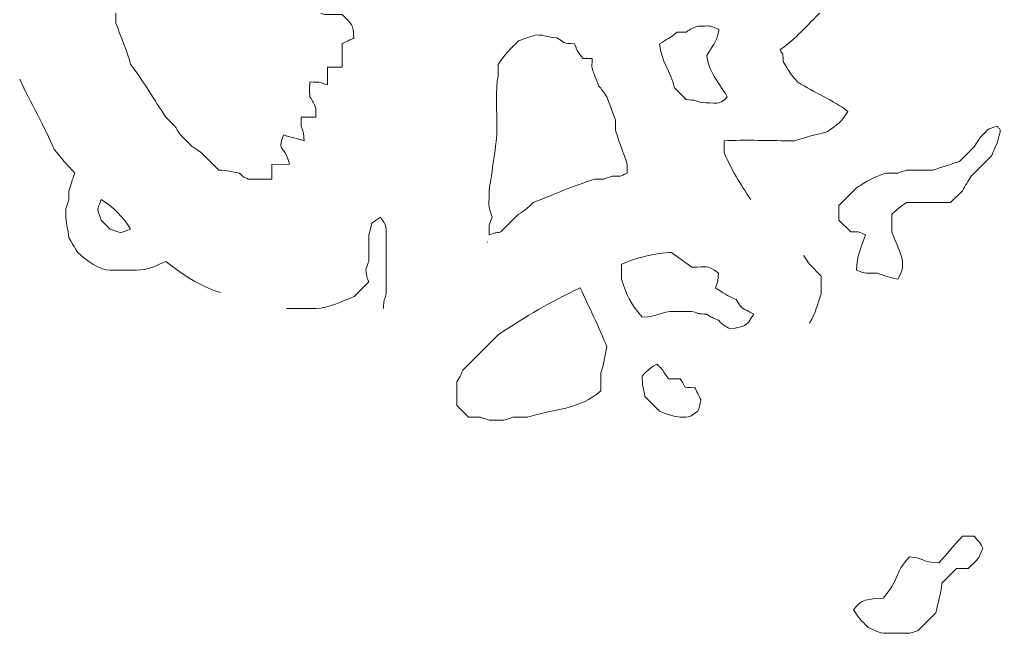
# Model space of a CAD drawing. Header units: millimetres. Extents: x -6423 to -1759, y 6 to 2012.
# Drawn here: x -5814.5 to -5682.2, y 1090.3 to 1172.8 of the extents above; entities that cross this region are included whole.
import ezdxf

# ---------------------------------------------------------------- set-up
doc = ezdxf.new("R2010")
doc.units = ezdxf.units.MM
doc.header["$MEASUREMENT"] = 0
doc.layers.add('layer 1', color=7, linetype='Continuous')

msp = doc.modelspace()

# ---------------------------------------------------------------- linework, layer by layer
at = {"layer": 'layer 1', "color": 177, "lineweight": 9}
for points, knots in [([(-5778.2216, 1153.3987), (-5778.2216, 1153.3987), (-5780.5936, 1153.3979), (-5780.5936, 1153.3979), (-5780.5936, 1153.3979), (-5780.5936, 1153.3979), (-5780.5936, 1151.4214), (-5780.5936, 1151.4214), (-5780.5936, 1151.4214), (-5780.5936, 1151.4214), (-5783.7558, 1151.4214), (-5783.7558, 1151.4214), (-5783.7558, 1151.4214), (-5784.227, 1151.6893), (-5784.1205, 1151.3908), (-5784.9416, 1152.2124), (-5784.9416, 1152.2124), (-5786.0556, 1152.4225), (-5786.4769, 1152.5807), (-5787.7093, 1152.6074), (-5787.7093, 1152.6074), (-5787.7093, 1152.6074), (-5790.0808, 1154.9796), (-5790.0808, 1154.9796), (-5790.0808, 1154.9796), (-5790.1483, 1155.0229), (-5791.2204, 1155.7451), (-5791.2668, 1155.7699), (-5791.2668, 1155.7699), (-5791.2668, 1155.7699), (-5792.8488, 1157.3516), (-5792.8488, 1157.3516), (-5792.8488, 1157.3516), (-5792.891, 1157.4183), (-5793.6135, 1158.4912), (-5793.6388, 1158.5376), (-5793.6388, 1158.5376), (-5793.6388, 1158.5376), (-5794.8245, 1159.7231), (-5794.8245, 1159.7231), (-5794.8245, 1159.7231), (-5796.3146, 1161.9277), (-5798.0408, 1164.9032), (-5799.5685, 1166.8388), (-5799.5685, 1166.8388), (-5799.8768, 1168.299), (-5800.9913, 1170.772), (-5801.545, 1172.3733), (-5801.545, 1172.3733), (-5801.545, 1173.9983), (-5801.6748, 1173.3929), (-5801.1506, 1174.745), (-5801.1506, 1174.745), (-5800.2976, 1175.1123), (-5800.8379, 1174.5539), (-5799.5691, 1175.1411), (-5799.5691, 1175.1411), (-5799.5648, 1175.1448), (-5799.2761, 1175.3976), (-5799.2616, 1175.4266), (-5799.2616, 1175.4266), (-5799.028, 1175.8997), (-5795.1386, 1177.1329), (-5794.8061, 1177.5808), (-5794.8061, 1177.5808), (-5794.1923, 1178.4077), (-5789.9529, 1180.0275), (-5788.8951, 1181.0705), (-5788.8951, 1181.0705), (-5788.8611, 1181.0861), (-5787.7434, 1181.4502), (-5787.7093, 1181.4655), (-5787.7093, 1181.4655), (-5787.7093, 1181.4655), (-5786.1278, 1183.0465), (-5786.1278, 1183.0465), (-5786.1278, 1183.0465), (-5785.7228, 1183.7328), (-5785.3511, 1184.3396), (-5784.9416, 1185.0233), (-5784.9416, 1185.0233), (-5783.5362, 1186.3983), (-5784.26, 1186.1188), (-5782.5698, 1186.6045), (-5782.5698, 1186.6045), (-5782.3491, 1185.4955), (-5782.5698, 1183.871), (-5782.5698, 1182.256), (-5782.5698, 1182.256), (-5782.559, 1182.2318), (-5782.1989, 1181.1362), (-5782.1751, 1181.0703), (-5782.1751, 1181.0703), (-5782.1751, 1181.0703), (-5782.1751, 1179.4888), (-5782.1751, 1179.4888), (-5782.1751, 1179.4888), (-5781.3688, 1178.4684), (-5781.2227, 1178.1667), (-5780.5939, 1177.1173), (-5780.5939, 1177.1173), (-5777.6721, 1174.4197), (-5776.8315, 1174.6467), (-5773.4779, 1173.5596), (-5773.4779, 1173.5596), (-5773.4779, 1173.5596), (-5771.1059, 1173.5588), (-5771.1059, 1173.5588), (-5771.1059, 1173.5588), (-5769.7625, 1172.1036), (-5769.6744, 1172.3451), (-5769.5252, 1170.3971), (-5769.5252, 1170.3971), (-5769.767, 1170.2924), (-5770.8533, 1169.7266), (-5771.1059, 1169.6058), (-5771.1059, 1169.6058), (-5771.1059, 1169.6058), (-5771.1064, 1166.4436), (-5771.1064, 1166.4436), (-5771.1064, 1166.4436), (-5771.1064, 1166.4436), (-5773.0829, 1166.4436), (-5773.0829, 1166.4436), (-5773.0829, 1166.4436), (-5773.0829, 1166.4436), (-5773.0821, 1164.0713), (-5773.0821, 1164.0713), (-5773.0821, 1164.0713), (-5774.4783, 1164.5246), (-5773.8998, 1164.4333), (-5775.4541, 1164.4674), (-5775.4541, 1164.4674), (-5775.4958, 1163.82), (-5775.5359, 1163.5268), (-5775.4546, 1162.4903), (-5775.4546, 1162.4903), (-5775.0135, 1161.7431), (-5774.9719, 1161.7666), (-5774.6636, 1160.9096), (-5774.6636, 1160.9096), (-5774.6636, 1160.9096), (-5774.6636, 1159.7236), (-5774.6636, 1159.7236), (-5774.6636, 1159.7236), (-5774.6636, 1159.7236), (-5776.6401, 1159.7231), (-5776.6401, 1159.7231), (-5776.6401, 1159.7231), (-5776.6401, 1159.7231), (-5776.6406, 1158.5371), (-5776.6406, 1158.5371), (-5776.6406, 1158.5371), (-5776.2372, 1157.3208), (-5776.3472, 1157.8616), (-5776.2451, 1156.5603), (-5776.2451, 1156.5603), (-5777.2289, 1156.8794), (-5778.0286, 1157.0326), (-5779.0121, 1157.3516), (-5779.0121, 1157.3516), (-5779.9268, 1154.8552), (-5778.8146, 1156.2123), (-5778.2216, 1153.3987)], [0, 0, 0, 0, 0.02380952, 0.02380952, 0.02380952, 0.02380952, 0.04761905, 0.04761905, 0.04761905, 0.04761905, 0.07142857, 0.07142857, 0.07142857, 0.07142857, 0.0952381, 0.0952381, 0.0952381, 0.0952381, 0.11904762, 0.11904762, 0.11904762, 0.11904762, 0.14285714, 0.14285714, 0.14285714, 0.14285714, 0.16666667, 0.16666667, 0.16666667, 0.16666667, 0.19047619, 0.19047619, 0.19047619, 0.19047619, 0.21428571, 0.21428571, 0.21428571, 0.21428571, 0.23809524, 0.23809524, 0.23809524, 0.23809524, 0.26190476, 0.26190476, 0.26190476, 0.26190476, 0.28571429, 0.28571429, 0.28571429, 0.28571429, 0.30952381, 0.30952381, 0.30952381, 0.30952381, 0.33333333, 0.33333333, 0.33333333, 0.33333333, 0.35714286, 0.35714286, 0.35714286, 0.35714286, 0.38095238, 0.38095238, 0.38095238, 0.38095238, 0.4047619, 0.4047619, 0.4047619, 0.4047619, 0.42857143, 0.42857143, 0.42857143, 0.42857143, 0.45238095, 0.45238095, 0.45238095, 0.45238095, 0.47619048, 0.47619048, 0.47619048, 0.47619048, 0.5, 0.5, 0.5, 0.5, 0.52380952, 0.52380952, 0.52380952, 0.52380952, 0.54761905, 0.54761905, 0.54761905, 0.54761905, 0.57142857, 0.57142857, 0.57142857, 0.57142857, 0.5952381, 0.5952381, 0.5952381, 0.5952381, 0.61904762, 0.61904762, 0.61904762, 0.61904762, 0.64285714, 0.64285714, 0.64285714, 0.64285714, 0.66666667, 0.66666667, 0.66666667, 0.66666667, 0.69047619, 0.69047619, 0.69047619, 0.69047619, 0.71428571, 0.71428571, 0.71428571, 0.71428571, 0.73809524, 0.73809524, 0.73809524, 0.73809524, 0.76190476, 0.76190476, 0.76190476, 0.76190476, 0.78571429, 0.78571429, 0.78571429, 0.78571429, 0.80952381, 0.80952381, 0.80952381, 0.80952381, 0.83333333, 0.83333333, 0.83333333, 0.83333333, 0.85714286, 0.85714286, 0.85714286, 0.85714286, 0.88095238, 0.88095238, 0.88095238, 0.88095238, 0.9047619, 0.9047619, 0.9047619, 0.9047619, 0.92857143, 0.92857143, 0.92857143, 0.92857143, 0.95238095, 0.95238095, 0.95238095, 0.95238095, 1, 1, 1, 1]), ([(-5716.1568, 1148.6541), (-5717.5171, 1150.7337), (-5718.8062, 1152.7118), (-5719.7148, 1154.9796), (-5719.7148, 1154.9796), (-5719.7148, 1154.9796), (-5719.7153, 1156.5609), (-5719.7153, 1156.5609), (-5719.7153, 1156.5609), (-5717.173, 1156.7233), (-5713.3052, 1156.5603), (-5710.2273, 1156.5603), (-5710.2273, 1156.5603), (-5708.9649, 1156.9704), (-5707.1801, 1157.5009), (-5705.8797, 1157.7463), (-5705.8797, 1157.7463), (-5704.3678, 1158.9722), (-5704.1774, 1158.7718), (-5703.1116, 1160.5136), (-5703.1116, 1160.5136), (-5705.0789, 1162.0666), (-5707.5703, 1162.9876), (-5709.8324, 1164.4671), (-5709.8324, 1164.4671), (-5711.0194, 1165.7528), (-5710.9946, 1165.874), (-5711.8089, 1167.2335), (-5711.8089, 1167.2335), (-5711.8089, 1168.7605), (-5711.8843, 1168.0098), (-5712.2041, 1168.8158), (-5712.2041, 1168.8158), (-5710.2387, 1170.1434), (-5708.4534, 1172.1708), (-5706.6696, 1173.9548)], [0, 0, 0, 0, 0.1, 0.1, 0.1, 0.1, 0.2, 0.2, 0.2, 0.2, 0.3, 0.3, 0.3, 0.3, 0.4, 0.4, 0.4, 0.4, 0.5, 0.5, 0.5, 0.5, 0.6, 0.6, 0.6, 0.6, 0.7, 0.7, 0.7, 0.7, 0.8, 0.8, 0.8, 0.8, 1, 1, 1, 1]), ([(-5720.437, 1171.5562), (-5720.4602, 1171.5652), (-5720.4834, 1171.5744), (-5720.5064, 1171.5831), (-5720.5064, 1171.5831), (-5721.9571, 1172.146), (-5721.6032, 1171.9778), (-5723.2725, 1171.9778), (-5723.2725, 1171.9778), (-5724.1305, 1171.6693), (-5724.1071, 1171.6279), (-5724.8548, 1171.1876), (-5724.8548, 1171.1876), (-5724.8548, 1171.1876), (-5726.0398, 1171.187), (-5726.0398, 1171.187), (-5726.0398, 1171.187), (-5727.0613, 1170.3818), (-5727.3618, 1170.2349), (-5728.412, 1169.6061), (-5728.412, 1169.6061), (-5728.2306, 1167.2451), (-5726.9049, 1165.9025), (-5726.4356, 1163.6766), (-5726.4356, 1163.6766), (-5726.4356, 1163.6766), (-5724.8541, 1162.0951), (-5724.8541, 1162.0951), (-5724.8541, 1162.0951), (-5723.4969, 1161.988), (-5724.1416, 1162.1099), (-5722.8776, 1161.7001), (-5722.8776, 1161.7001), (-5720.8336, 1161.6993), (-5720.4114, 1161.2194), (-5719.3198, 1162.4903), (-5719.3198, 1162.4903), (-5719.989, 1163.6252), (-5720.663, 1164.4695), (-5721.2963, 1165.6528), (-5721.2963, 1165.6528), (-5721.7933, 1166.721), (-5721.8571, 1166.8074), (-5722.0868, 1168.0246), (-5722.0868, 1168.0246), (-5721.3298, 1169.3079), (-5720.8251, 1169.6717), (-5720.5064, 1171.1876), (-5720.5064, 1171.1876), (-5720.4805, 1171.3104), (-5720.4573, 1171.4331), (-5720.437, 1171.5562)], [0, 0, 0, 0, 0.07142857, 0.07142857, 0.07142857, 0.07142857, 0.14285714, 0.14285714, 0.14285714, 0.14285714, 0.21428571, 0.21428571, 0.21428571, 0.21428571, 0.28571429, 0.28571429, 0.28571429, 0.28571429, 0.35714286, 0.35714286, 0.35714286, 0.35714286, 0.42857143, 0.42857143, 0.42857143, 0.42857143, 0.5, 0.5, 0.5, 0.5, 0.57142857, 0.57142857, 0.57142857, 0.57142857, 0.64285714, 0.64285714, 0.64285714, 0.64285714, 0.71428571, 0.71428571, 0.71428571, 0.71428571, 0.78571429, 0.78571429, 0.78571429, 0.78571429, 0.85714286, 0.85714286, 0.85714286, 0.85714286, 1, 1, 1, 1]), ([(-5732.7603, 1152.2124), (-5733.955, 1151.7486), (-5733.1489, 1151.8171), (-5734.737, 1151.8164), (-5734.737, 1151.8164), (-5734.8029, 1151.7934), (-5735.899, 1151.4322), (-5735.9235, 1151.4214), (-5735.9235, 1151.4214), (-5735.9235, 1151.4214), (-5737.1095, 1151.4219), (-5737.1095, 1151.4219), (-5737.1095, 1151.4219), (-5740.4806, 1150.3284), (-5742.2327, 1149.5337), (-5745.4107, 1148.2586), (-5745.4107, 1148.2586), (-5746.3365, 1147.4048), (-5746.4238, 1147.3221), (-5747.3875, 1146.6782), (-5747.3875, 1146.6782), (-5747.3875, 1146.6782), (-5749.759, 1144.3059), (-5749.759, 1144.3059), (-5749.759, 1144.3059), (-5750.5977, 1144.13), (-5750.4118, 1144.2447), (-5751.3405, 1143.9109), (-5751.3405, 1143.9109), (-5751.3405, 1145.5362), (-5751.4707, 1144.9298), (-5750.9452, 1146.2829), (-5750.9452, 1146.2829), (-5751.5496, 1147.8399), (-5751.3405, 1148.0883), (-5751.3407, 1149.8407), (-5751.3407, 1149.8407), (-5751.0336, 1152.2401), (-5750.2958, 1156.1548), (-5750.2958, 1158.2787), (-5750.2958, 1158.2787), (-5750.2958, 1160.0569), (-5750.5178, 1163.82), (-5750.1542, 1165.2581), (-5750.1542, 1165.2581), (-5750.1542, 1165.2581), (-5750.1542, 1166.8391), (-5750.1542, 1166.8391), (-5750.1542, 1166.8391), (-5749.2266, 1168.211), (-5748.6268, 1168.7621), (-5747.387, 1170.0013), (-5747.387, 1170.0013), (-5747.1112, 1170.097), (-5745.1429, 1170.7923), (-5745.015, 1170.7915), (-5745.015, 1170.7915), (-5743.6784, 1170.7915), (-5743.6805, 1170.5065), (-5742.2477, 1170.3971), (-5742.2477, 1170.3971), (-5740.7132, 1169.5111), (-5741.6263, 1169.74), (-5739.8763, 1169.6061), (-5739.8763, 1169.6061), (-5739.3107, 1168.2263), (-5739.6508, 1168.8209), (-5738.6897, 1167.6296), (-5738.6897, 1167.6296), (-5738.6897, 1167.6296), (-5737.504, 1167.6293), (-5737.504, 1167.6293), (-5737.504, 1167.6293), (-5737.504, 1166.0046), (-5737.6337, 1166.6105), (-5737.109, 1165.2573), (-5737.109, 1165.2573), (-5736.9408, 1164.8225), (-5736.7823, 1164.3861), (-5736.6336, 1163.9484), (-5736.6336, 1163.9484), (-5736.1896, 1163.457), (-5736.0269, 1163.2371), (-5735.528, 1162.4903), (-5735.528, 1162.4903), (-5735.528, 1162.4903), (-5734.3418, 1159.3281), (-5734.3418, 1159.3281), (-5734.3418, 1159.3281), (-5734.3418, 1159.3281), (-5734.3418, 1158.1424), (-5734.3418, 1158.1424), (-5734.3418, 1158.1424), (-5734.3418, 1157.6245), (-5733.103, 1154.4309), (-5732.7603, 1153.3979), (-5732.7603, 1153.3979), (-5732.7603, 1153.3979), (-5732.7603, 1152.2124), (-5732.7603, 1152.2124)], [0, 0, 0, 0, 0.03846154, 0.03846154, 0.03846154, 0.03846154, 0.07692308, 0.07692308, 0.07692308, 0.07692308, 0.11538462, 0.11538462, 0.11538462, 0.11538462, 0.15384615, 0.15384615, 0.15384615, 0.15384615, 0.19230769, 0.19230769, 0.19230769, 0.19230769, 0.23076923, 0.23076923, 0.23076923, 0.23076923, 0.26923077, 0.26923077, 0.26923077, 0.26923077, 0.30769231, 0.30769231, 0.30769231, 0.30769231, 0.34615385, 0.34615385, 0.34615385, 0.34615385, 0.38461538, 0.38461538, 0.38461538, 0.38461538, 0.42307692, 0.42307692, 0.42307692, 0.42307692, 0.46153846, 0.46153846, 0.46153846, 0.46153846, 0.5, 0.5, 0.5, 0.5, 0.53846154, 0.53846154, 0.53846154, 0.53846154, 0.57692308, 0.57692308, 0.57692308, 0.57692308, 0.61538462, 0.61538462, 0.61538462, 0.61538462, 0.65384615, 0.65384615, 0.65384615, 0.65384615, 0.69230769, 0.69230769, 0.69230769, 0.69230769, 0.73076923, 0.73076923, 0.73076923, 0.73076923, 0.76923077, 0.76923077, 0.76923077, 0.76923077, 0.80769231, 0.80769231, 0.80769231, 0.80769231, 0.84615385, 0.84615385, 0.84615385, 0.84615385, 0.88461538, 0.88461538, 0.88461538, 0.88461538, 0.92307692, 0.92307692, 0.92307692, 0.92307692, 1, 1, 1, 1]), ([(-5814.4958, 1164.8621), (-5813.0854, 1161.8214), (-5811.0842, 1158.3024), (-5809.8465, 1155.3743), (-5809.8465, 1155.3743), (-5808.7668, 1154.2044), (-5808.2402, 1153.3992), (-5807.08, 1152.2124), (-5807.08, 1152.2124), (-5807.4608, 1151.2824), (-5807.5607, 1150.7954), (-5807.8703, 1149.8407), (-5807.8703, 1149.8407), (-5807.8703, 1149.8407), (-5807.8703, 1148.6547), (-5807.8703, 1148.6547), (-5807.8703, 1148.6547), (-5807.8808, 1148.6309), (-5808.2418, 1147.5351), (-5808.2655, 1147.4687), (-5808.2655, 1147.4687), (-5808.2655, 1147.4687), (-5808.2655, 1146.2821), (-5808.2655, 1146.2821), (-5808.2655, 1146.2821), (-5808.2655, 1144.9456), (-5807.9805, 1144.9477), (-5807.8703, 1143.5157), (-5807.8703, 1143.5157), (-5807.4653, 1142.8296), (-5807.0938, 1142.2226), (-5806.684, 1141.5389), (-5806.684, 1141.5389), (-5805.5821, 1140.5217), (-5803.8065, 1139.1672), (-5802.336, 1139.1672), (-5802.336, 1139.1672), (-5802.336, 1139.1672), (-5798.7781, 1139.1672), (-5798.7781, 1139.1672), (-5798.7781, 1139.1672), (-5797.2941, 1139.1669), (-5796.0686, 1139.7742), (-5794.8245, 1140.3529), (-5794.8245, 1140.3529), (-5791.911, 1137.9896), (-5789.7554, 1136.9149), (-5787.4997, 1136.1524)], [0, 0, 0, 0, 0.07692308, 0.07692308, 0.07692308, 0.07692308, 0.15384615, 0.15384615, 0.15384615, 0.15384615, 0.23076923, 0.23076923, 0.23076923, 0.23076923, 0.30769231, 0.30769231, 0.30769231, 0.30769231, 0.38461538, 0.38461538, 0.38461538, 0.38461538, 0.46153846, 0.46153846, 0.46153846, 0.46153846, 0.53846154, 0.53846154, 0.53846154, 0.53846154, 0.61538462, 0.61538462, 0.61538462, 0.61538462, 0.69230769, 0.69230769, 0.69230769, 0.69230769, 0.76923077, 0.76923077, 0.76923077, 0.76923077, 0.84615385, 0.84615385, 0.84615385, 0.84615385, 1, 1, 1, 1]), ([(-5682.9507, 1158.5376), (-5684.6411, 1158.0512), (-5683.9171, 1158.3312), (-5685.3224, 1156.9561), (-5685.3224, 1156.9561), (-5685.3483, 1156.9097), (-5686.0705, 1155.8368), (-5686.1137, 1155.7704), (-5686.1137, 1155.7704), (-5686.1137, 1155.7704), (-5688.0899, 1153.7936), (-5688.0899, 1153.7936), (-5688.0899, 1153.7936), (-5689.272, 1153.3844), (-5690.4656, 1153.0163), (-5691.6479, 1152.6074), (-5691.6479, 1152.6074), (-5691.6479, 1152.6074), (-5695.2054, 1152.6074), (-5695.2054, 1152.6074), (-5695.2054, 1152.6074), (-5695.2294, 1152.5968), (-5696.3252, 1152.2359), (-5696.3917, 1152.2124), (-5696.3917, 1152.2124), (-5696.3917, 1152.2124), (-5697.9732, 1152.2121), (-5697.9732, 1152.2121), (-5697.9732, 1152.2121), (-5698.8053, 1151.9366), (-5699.1702, 1151.7842), (-5699.9494, 1151.4219), (-5699.9494, 1151.4219), (-5700.7077, 1151.024), (-5701.1987, 1150.7113), (-5701.9259, 1150.2356), (-5701.9259, 1150.2356), (-5701.9259, 1150.2356), (-5704.2976, 1147.8644), (-5704.2976, 1147.8644), (-5704.2976, 1147.8644), (-5704.2976, 1147.8644), (-5704.2976, 1145.8871), (-5704.2976, 1145.8871), (-5704.2976, 1145.8871), (-5704.2976, 1145.8871), (-5702.7166, 1144.3064), (-5702.7166, 1144.3064), (-5702.7166, 1144.3064), (-5701.1277, 1144.3059), (-5701.9351, 1144.3742), (-5700.7396, 1143.9104), (-5700.7396, 1143.9104), (-5701.3281, 1142.2102), (-5701.8837, 1141.096), (-5701.9259, 1139.1672), (-5701.9259, 1139.1672), (-5700.4754, 1138.6035), (-5700.8287, 1138.7712), (-5699.1589, 1138.7714), (-5699.1589, 1138.7714), (-5698.1203, 1138.412), (-5697.5125, 1138.1929), (-5696.3917, 1137.9807), (-5696.3917, 1137.9807), (-5694.8687, 1140.1183), (-5696.3123, 1141.7905), (-5697.1822, 1144.3059), (-5697.1822, 1144.3059), (-5697.1822, 1144.3059), (-5697.1822, 1146.6779), (-5697.1822, 1146.6779), (-5697.1822, 1146.6779), (-5696.2532, 1147.5335), (-5696.1646, 1147.6113), (-5695.2054, 1148.2586), (-5695.2054, 1148.2586), (-5695.2054, 1148.2586), (-5689.2762, 1148.2591), (-5689.2762, 1148.2591), (-5689.2762, 1148.2591), (-5689.2762, 1148.2591), (-5687.6944, 1149.8401), (-5687.6944, 1149.8401), (-5687.6944, 1149.8401), (-5687.2897, 1150.5259), (-5686.9179, 1151.1329), (-5686.5087, 1151.8164), (-5686.5087, 1151.8164), (-5686.5087, 1151.8164), (-5683.7417, 1154.5841), (-5683.7417, 1154.5841), (-5683.7417, 1154.5841), (-5683.468, 1155.2665), (-5683.1585, 1155.8801), (-5682.932, 1156.5609), (-5682.932, 1156.5609), (-5682.1831, 1158.8092), (-5683.0171, 1158.0119), (-5682.9507, 1158.5376)], [0, 0, 0, 0, 0.03846154, 0.03846154, 0.03846154, 0.03846154, 0.07692308, 0.07692308, 0.07692308, 0.07692308, 0.11538462, 0.11538462, 0.11538462, 0.11538462, 0.15384615, 0.15384615, 0.15384615, 0.15384615, 0.19230769, 0.19230769, 0.19230769, 0.19230769, 0.23076923, 0.23076923, 0.23076923, 0.23076923, 0.26923077, 0.26923077, 0.26923077, 0.26923077, 0.30769231, 0.30769231, 0.30769231, 0.30769231, 0.34615385, 0.34615385, 0.34615385, 0.34615385, 0.38461538, 0.38461538, 0.38461538, 0.38461538, 0.42307692, 0.42307692, 0.42307692, 0.42307692, 0.46153846, 0.46153846, 0.46153846, 0.46153846, 0.5, 0.5, 0.5, 0.5, 0.53846154, 0.53846154, 0.53846154, 0.53846154, 0.57692308, 0.57692308, 0.57692308, 0.57692308, 0.61538462, 0.61538462, 0.61538462, 0.61538462, 0.65384615, 0.65384615, 0.65384615, 0.65384615, 0.69230769, 0.69230769, 0.69230769, 0.69230769, 0.73076923, 0.73076923, 0.73076923, 0.73076923, 0.76923077, 0.76923077, 0.76923077, 0.76923077, 0.80769231, 0.80769231, 0.80769231, 0.80769231, 0.84615385, 0.84615385, 0.84615385, 0.84615385, 0.88461538, 0.88461538, 0.88461538, 0.88461538, 0.92307692, 0.92307692, 0.92307692, 0.92307692, 1, 1, 1, 1]), ([(-5803.522, 1148.6547), (-5804.1662, 1146.994), (-5804.0781, 1147.6002), (-5803.5218, 1145.8871), (-5803.5218, 1145.8871), (-5803.5218, 1145.8871), (-5802.336, 1144.7012), (-5802.336, 1144.7012), (-5802.336, 1144.7012), (-5800.623, 1144.1459), (-5801.2292, 1144.057), (-5799.5685, 1144.7014), (-5799.5685, 1144.7014), (-5800.5362, 1146.2829), (-5801.9403, 1147.6867), (-5803.522, 1148.6547)], [0, 0, 0, 0, 0.2, 0.2, 0.2, 0.2, 0.4, 0.4, 0.4, 0.4, 0.6, 0.6, 0.6, 0.6, 1, 1, 1, 1]), ([(-5778.6171, 1134.0274), (-5778.6171, 1134.0274), (-5774.6636, 1134.0274), (-5774.6636, 1134.0274), (-5774.6636, 1134.0274), (-5773.0911, 1134.028), (-5770.9361, 1135.0436), (-5769.5244, 1135.6092), (-5769.5244, 1135.6092), (-5769.5244, 1135.6092), (-5767.5479, 1137.5854), (-5767.5479, 1137.5854), (-5767.5479, 1137.5854), (-5767.8978, 1138.5573), (-5767.7689, 1138.2636), (-5767.9437, 1139.1669), (-5767.9437, 1139.1669), (-5767.9323, 1139.1907), (-5767.5716, 1140.2865), (-5767.5479, 1140.3527), (-5767.5479, 1140.3527), (-5767.5479, 1140.3527), (-5767.5479, 1143.9104), (-5767.5479, 1143.9104), (-5767.5479, 1143.9104), (-5766.8565, 1145.9096), (-5767.6283, 1145.1552), (-5765.9664, 1146.2829), (-5765.9664, 1146.2829), (-5765.4414, 1145.392), (-5765.1762, 1145.4384), (-5765.1762, 1144.3059), (-5765.1762, 1144.3059), (-5765.1762, 1144.3059), (-5765.1762, 1137.1907), (-5765.1762, 1137.1907), (-5765.1762, 1137.1907), (-5765.1762, 1137.1907), (-5765.1762, 1136.0047), (-5765.1762, 1136.0047), (-5765.1762, 1136.0047), (-5765.5609, 1134.8445), (-5765.476, 1135.2772), (-5765.5722, 1134.028)], [0, 0, 0, 0, 0.08333333, 0.08333333, 0.08333333, 0.08333333, 0.16666667, 0.16666667, 0.16666667, 0.16666667, 0.25, 0.25, 0.25, 0.25, 0.33333333, 0.33333333, 0.33333333, 0.33333333, 0.41666667, 0.41666667, 0.41666667, 0.41666667, 0.5, 0.5, 0.5, 0.5, 0.58333333, 0.58333333, 0.58333333, 0.58333333, 0.66666667, 0.66666667, 0.66666667, 0.66666667, 0.75, 0.75, 0.75, 0.75, 0.83333333, 0.83333333, 0.83333333, 0.83333333, 1, 1, 1, 1]), ([(-5718.1341, 1135.2137), (-5719.4198, 1135.7571), (-5719.7354, 1136.0327), (-5720.9008, 1136.7952), (-5720.9008, 1136.7952), (-5720.4979, 1138.0113), (-5720.6081, 1137.4705), (-5720.5056, 1138.7714), (-5720.5056, 1138.7714), (-5722.1999, 1139.9782), (-5721.8656, 1139.5624), (-5724.0636, 1139.5622), (-5724.0636, 1139.5622), (-5725.0138, 1140.2042), (-5725.8803, 1140.8964), (-5726.8305, 1141.5384), (-5726.8305, 1141.5384), (-5728.9702, 1141.4917), (-5731.733, 1140.8025), (-5733.5513, 1139.9572), (-5733.5513, 1139.9572), (-5733.5513, 1139.9572), (-5733.5513, 1137.9807), (-5733.5513, 1137.9807), (-5733.5513, 1137.9807), (-5732.7176, 1135.5715), (-5732.4913, 1134.9469), (-5730.784, 1132.8414), (-5730.784, 1132.8414), (-5728.619, 1132.8892), (-5728.2291, 1133.633), (-5726.4358, 1133.6327), (-5726.4358, 1133.6327), (-5726.4358, 1133.6327), (-5725.2501, 1133.633), (-5725.2501, 1133.633), (-5725.2501, 1133.633), (-5725.2501, 1133.633), (-5724.0636, 1133.633), (-5724.0636, 1133.633), (-5724.0636, 1133.633), (-5722.9037, 1133.2483), (-5723.3361, 1133.3329), (-5722.0868, 1133.2369), (-5722.0868, 1133.2369), (-5721.3224, 1132.7478), (-5721.3227, 1132.7813), (-5720.5056, 1132.447), (-5720.5056, 1132.447), (-5719.579, 1131.5196), (-5719.8385, 1131.8126), (-5718.9246, 1131.2604), (-5718.9246, 1131.2604), (-5716.8392, 1131.6552), (-5716.8748, 1131.4579), (-5715.7621, 1133.2369), (-5715.7621, 1133.2369), (-5717.3536, 1134.1909), (-5717.1229, 1133.6889), (-5718.1341, 1135.2137)], [0, 0, 0, 0, 0.0625, 0.0625, 0.0625, 0.0625, 0.125, 0.125, 0.125, 0.125, 0.1875, 0.1875, 0.1875, 0.1875, 0.25, 0.25, 0.25, 0.25, 0.3125, 0.3125, 0.3125, 0.3125, 0.375, 0.375, 0.375, 0.375, 0.4375, 0.4375, 0.4375, 0.4375, 0.5, 0.5, 0.5, 0.5, 0.5625, 0.5625, 0.5625, 0.5625, 0.625, 0.625, 0.625, 0.625, 0.6875, 0.6875, 0.6875, 0.6875, 0.75, 0.75, 0.75, 0.75, 0.8125, 0.8125, 0.8125, 0.8125, 0.875, 0.875, 0.875, 0.875, 1, 1, 1, 1]), ([(-5708.2509, 1132.0512), (-5707.3755, 1133.5673), (-5707.2228, 1134.4061), (-5706.6696, 1136.0047), (-5706.6696, 1136.0047), (-5706.6696, 1136.0047), (-5706.6696, 1138.3767), (-5706.6696, 1138.3767), (-5706.6696, 1138.3767), (-5706.6696, 1138.3767), (-5708.2509, 1139.9572), (-5708.2509, 1139.9572), (-5708.2509, 1139.9572), (-5708.2762, 1140.0038), (-5708.9984, 1141.0762), (-5709.0416, 1141.1432)], [0, 0, 0, 0, 0.2, 0.2, 0.2, 0.2, 0.4, 0.4, 0.4, 0.4, 0.6, 0.6, 0.6, 0.6, 1, 1, 1, 1]), ([(-5739.0855, 1136.7952), (-5743.4274, 1134.776), (-5746.0821, 1133.1328), (-5750.1542, 1130.47), (-5750.1542, 1130.47), (-5750.1542, 1130.47), (-5754.8979, 1125.726), (-5754.8979, 1125.726), (-5754.8979, 1125.726), (-5755.2064, 1124.869), (-5755.2478, 1124.8925), (-5755.6884, 1124.145), (-5755.6884, 1124.145), (-5755.6884, 1124.145), (-5755.6884, 1120.982), (-5755.6884, 1120.982), (-5755.6884, 1120.982), (-5755.6884, 1120.982), (-5754.1072, 1119.4013), (-5754.1072, 1119.4013), (-5754.1072, 1119.4013), (-5754.1072, 1119.4013), (-5752.5262, 1119.4015), (-5752.5262, 1119.4015), (-5752.5262, 1119.4015), (-5752.502, 1119.3899), (-5751.4061, 1119.0292), (-5751.3405, 1119.0055), (-5751.3405, 1119.0055), (-5751.3405, 1119.0055), (-5749.3635, 1119.0063), (-5749.3635, 1119.0063), (-5749.3635, 1119.0063), (-5749.3397, 1119.0168), (-5748.2439, 1119.3775), (-5748.1775, 1119.4013), (-5748.1775, 1119.4013), (-5748.1775, 1119.4013), (-5746.2012, 1119.4015), (-5746.2012, 1119.4015), (-5746.2012, 1119.4015), (-5742.8444, 1120.4894), (-5739.071, 1120.4185), (-5736.3183, 1122.959), (-5736.3183, 1122.959), (-5736.3183, 1122.959), (-5736.3185, 1125.3307), (-5736.3185, 1125.3307), (-5736.3185, 1125.3307), (-5735.9523, 1126.4587), (-5735.7535, 1127.6937), (-5735.5275, 1128.8892), (-5735.5275, 1128.8892), (-5736.4883, 1131.2844), (-5737.9723, 1134.4005), (-5739.0855, 1136.7952)], [0, 0, 0, 0, 0.06666667, 0.06666667, 0.06666667, 0.06666667, 0.13333333, 0.13333333, 0.13333333, 0.13333333, 0.2, 0.2, 0.2, 0.2, 0.26666667, 0.26666667, 0.26666667, 0.26666667, 0.33333333, 0.33333333, 0.33333333, 0.33333333, 0.4, 0.4, 0.4, 0.4, 0.46666667, 0.46666667, 0.46666667, 0.46666667, 0.53333333, 0.53333333, 0.53333333, 0.53333333, 0.6, 0.6, 0.6, 0.6, 0.66666667, 0.66666667, 0.66666667, 0.66666667, 0.73333333, 0.73333333, 0.73333333, 0.73333333, 0.8, 0.8, 0.8, 0.8, 0.86666667, 0.86666667, 0.86666667, 0.86666667, 1, 1, 1, 1]), ([(-5725.6445, 1124.5397), (-5724.501, 1122.8546), (-5725.63, 1123.5478), (-5723.6683, 1123.3542), (-5723.6683, 1123.3542), (-5723.5639, 1123.1124), (-5722.9983, 1122.0266), (-5722.8776, 1121.7735), (-5722.8776, 1121.7735), (-5723.0524, 1120.8696), (-5722.9234, 1121.1631), (-5723.2725, 1120.192), (-5723.2725, 1120.192), (-5724.1748, 1119.671), (-5724.0994, 1119.4013), (-5725.2498, 1119.4013), (-5725.2498, 1119.4013), (-5726.4683, 1119.4015), (-5727.3558, 1119.8258), (-5728.412, 1120.1917), (-5728.412, 1120.1917), (-5728.412, 1120.1917), (-5730.3891, 1122.1685), (-5730.3891, 1122.1685), (-5730.3891, 1122.1685), (-5730.5989, 1123.282), (-5730.7574, 1123.7031), (-5730.784, 1124.9357), (-5730.784, 1124.9357), (-5729.7663, 1125.9316), (-5729.9295, 1125.8401), (-5728.8076, 1126.517), (-5728.8076, 1126.517), (-5727.6964, 1125.5912), (-5728.2763, 1125.9707), (-5727.226, 1124.5405), (-5727.226, 1124.5405), (-5727.226, 1124.5405), (-5725.6445, 1124.5397), (-5725.6445, 1124.5397)], [0, 0, 0, 0, 0.09090909, 0.09090909, 0.09090909, 0.09090909, 0.18181818, 0.18181818, 0.18181818, 0.18181818, 0.27272727, 0.27272727, 0.27272727, 0.27272727, 0.36363636, 0.36363636, 0.36363636, 0.36363636, 0.45454545, 0.45454545, 0.45454545, 0.45454545, 0.54545455, 0.54545455, 0.54545455, 0.54545455, 0.63636364, 0.63636364, 0.63636364, 0.63636364, 0.72727273, 0.72727273, 0.72727273, 0.72727273, 0.81818182, 0.81818182, 0.81818182, 0.81818182, 1, 1, 1, 1]), ([(-5686.1132, 1103.3908), (-5686.1132, 1103.3908), (-5687.6947, 1103.3908), (-5687.6947, 1103.3908), (-5687.6947, 1103.3908), (-5688.9645, 1102.0933), (-5689.5871, 1101.1317), (-5690.8574, 1099.8331), (-5690.8574, 1099.8331), (-5693.1422, 1099.8829), (-5692.7295, 1100.464), (-5694.8104, 1100.6238), (-5694.8104, 1100.6238), (-5696.9298, 1098.3285), (-5696.1551, 1097.4869), (-5698.3684, 1095.0896), (-5698.3684, 1095.0896), (-5700.3344, 1094.9385), (-5701.3273, 1094.9723), (-5702.3211, 1093.5086), (-5702.3211, 1093.5086), (-5701.5699, 1092.281), (-5701.4291, 1092.2208), (-5700.3446, 1091.1361), (-5700.3446, 1091.1361), (-5699.4748, 1090.7878), (-5698.8921, 1090.3453), (-5697.9726, 1090.3459), (-5697.9726, 1090.3459), (-5697.9726, 1090.3459), (-5695.2054, 1090.3459), (-5695.2054, 1090.3459), (-5695.2054, 1090.3459), (-5694.5177, 1090.3459), (-5694.2143, 1090.5452), (-5693.6244, 1090.7408), (-5693.6244, 1090.7408), (-5693.6244, 1090.7408), (-5691.2527, 1093.1134), (-5691.2527, 1093.1134), (-5691.2527, 1093.1134), (-5690.9808, 1094.5496), (-5690.5769, 1095.5682), (-5690.4617, 1097.0661), (-5690.4617, 1097.0661), (-5690.4617, 1097.0661), (-5688.4854, 1099.0428), (-5688.4854, 1099.0428), (-5688.4854, 1099.0428), (-5688.4854, 1099.0428), (-5686.9039, 1099.0423), (-5686.9039, 1099.0423), (-5686.9039, 1099.0423), (-5685.488, 1100.4901), (-5685.6552, 1100.0888), (-5684.9274, 1101.8103), (-5684.9274, 1101.8103), (-5685.526, 1102.8611), (-5685.2338, 1102.4165), (-5686.1132, 1103.3908)], [0, 0, 0, 0, 0.0625, 0.0625, 0.0625, 0.0625, 0.125, 0.125, 0.125, 0.125, 0.1875, 0.1875, 0.1875, 0.1875, 0.25, 0.25, 0.25, 0.25, 0.3125, 0.3125, 0.3125, 0.3125, 0.375, 0.375, 0.375, 0.375, 0.4375, 0.4375, 0.4375, 0.4375, 0.5, 0.5, 0.5, 0.5, 0.5625, 0.5625, 0.5625, 0.5625, 0.625, 0.625, 0.625, 0.625, 0.6875, 0.6875, 0.6875, 0.6875, 0.75, 0.75, 0.75, 0.75, 0.8125, 0.8125, 0.8125, 0.8125, 0.875, 0.875, 0.875, 0.875, 1, 1, 1, 1])]:
    msp.add_open_spline(points, degree=3, knots=knots, dxfattribs=at)
msp.add_open_spline([(-5751.5614, 1142.9699), (-5751.6669, 1142.8357), (-5751.6092, 1142.9142), (-5751.5614, 1142.9699)], degree=3, dxfattribs=at)

doc.saveas('drawing.dxf')
